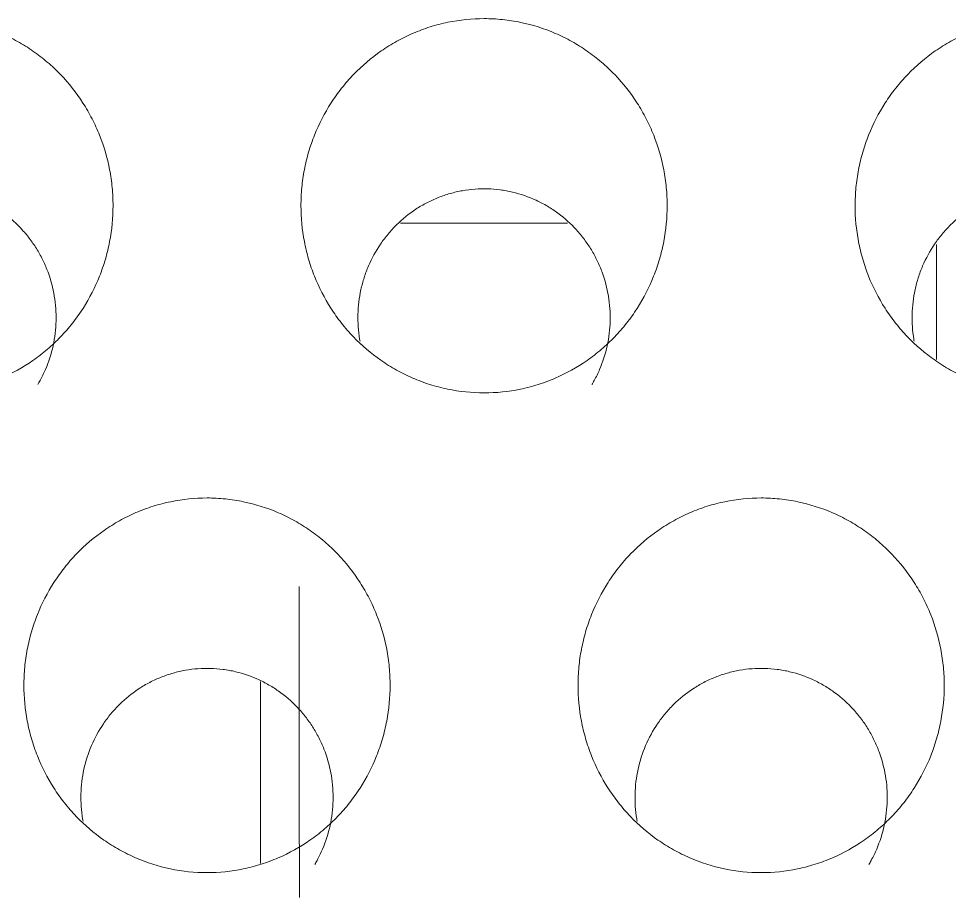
# Model space of a CAD drawing. Header units: millimetres. Extents: x 70151 to 230897, y 35202 to 113211.
# Drawn here: x 178589.65 to 178594.67, y 69192.52 to 69197.26 of the extents above; entities that cross this region are included whole.
import ezdxf

# ---------------------------------------------------------------- set-up
doc = ezdxf.new("R2010")
doc.units = ezdxf.units.MM
doc.header["$LTSCALE"] = 50
doc.layers.add('2-con', color=2, linetype='Continuous')
doc.layers.add('mark-B', color=2, linetype='Continuous', lineweight=20)

# ---------------------------------------------------------------- blocks, each defined once
blk = doc.blocks.new('무풍1WAY 대형')
at = {"layer": 'mark-B'}
for p, q in [((63.9556, -433.2577), (63.9556, -434.2397)), ((60.312, -435.9758), (60.312, -436.5975))]:
    blk.add_line(p, q, dxfattribs=at)
blk.add_ellipse((63.6265, -434.3456), major_axis=(0, -6.9709), ratio=0.017455, start_param=1.512453, end_param=1.754068, dxfattribs=at)
for points, knots in [([(61.2572, -433.2088), (61.1907, -433.2088), (61.1255, -433.2156), (61.0292, -433.2355), (60.9975, -433.2438), (60.9502, -433.2587), (60.9345, -433.2641), (60.9035, -433.2757), (60.8883, -433.2818), (60.8129, -433.3144), (60.7559, -433.3462), (60.6751, -433.4025), (60.6488, -433.4228), (60.599, -433.4655), (60.5516, -433.5104), (60.5089, -433.5595), (60.4786, -433.5979), (60.4688, -433.611), (60.4498, -433.6377), (60.4406, -433.6513), (60.3963, -433.7204), (60.3668, -433.7783), (60.3308, -433.8687), (60.3203, -433.8994), (60.3066, -433.9465), (60.3024, -433.9623), (60.2947, -433.9941), (60.2913, -434.0101), (60.2761, -434.0899), (60.27, -434.1543), (60.27, -434.2354), (60.2704, -434.2516), (60.2719, -434.2842), (60.2731, -434.3005), (60.2777, -434.3494), (60.2823, -434.3816), (60.3006, -434.477), (60.3186, -434.5391), (60.3547, -434.63), (60.3683, -434.6601), (60.3981, -434.7181), (60.4143, -434.7463), (60.4668, -434.8281), (60.507, -434.8793), (60.5639, -434.9387), (60.5757, -434.9503), (60.5995, -434.9729), (60.636, -435.0057), (60.7004, -435.0555), (60.7557, -435.0901), (60.7987, -435.1141), (60.8133, -435.1218), (60.8429, -435.1364), (60.858, -435.1434), (60.9336, -435.1761), (60.996, -435.1958), (61.0922, -435.2159), (61.1248, -435.2209), (61.1909, -435.2278), (61.2238, -435.2295), (61.3223, -435.2295), (61.3874, -435.2229), (61.4684, -435.2062), (61.4846, -435.2025), (61.5166, -435.1941), (61.5641, -435.1805), (61.6408, -435.1519), (61.6995, -435.123), (61.757, -435.0911), (61.7852, -435.0735), (61.8661, -435.0172), (61.9156, -434.9748), (61.9722, -434.916), (61.9833, -434.9039), (62.0048, -434.8792), (62.0153, -434.8665), (62.0458, -434.8278), (62.0648, -434.8012), (62.1174, -434.7191), (62.1471, -434.6613), (62.1774, -434.5853), (62.1831, -434.5699), (62.1937, -434.539), (62.2085, -434.4924), (62.2274, -434.4136), (62.2366, -434.3496), (62.2412, -434.3011), (62.2423, -434.2848), (62.2439, -434.2522), (62.2443, -434.2358), (62.2443, -434.1541), (62.2382, -434.0897), (62.22, -433.9944), (62.2125, -433.9628), (62.1988, -433.9158), (62.1939, -433.9001), (62.1832, -433.8691), (62.1776, -433.8538), (62.1475, -433.7782), (62.118, -433.7205), (62.0654, -433.6384), (62.0465, -433.6117), (62.0058, -433.5599), (61.9843, -433.5352), (61.9167, -433.4646), (61.8673, -433.4222), (61.8001, -433.3752), (61.7864, -433.3661), (61.7584, -433.3486), (61.7441, -433.3402), (61.7011, -433.3161), (61.6717, -433.3016), (61.5818, -433.2627), (61.5193, -433.2427), (61.3893, -433.2156), (61.3236, -433.2088), (61.2572, -433.2088)], [0, 0, 0, 0, 0.03125, 0.03125, 0.046875, 0.046875, 0.054688, 0.054688, 0.0625, 0.0625, 0.09375, 0.09375, 0.109375, 0.109375, 0.125, 0.140625, 0.140625, 0.148438, 0.148438, 0.15625, 0.15625, 0.1875, 0.1875, 0.203125, 0.203125, 0.210938, 0.210938, 0.21875, 0.21875, 0.25, 0.25, 0.257813, 0.257813, 0.265625, 0.265625, 0.28125, 0.28125, 0.3125, 0.3125, 0.328125, 0.328125, 0.34375, 0.34375, 0.375, 0.375, 0.382813, 0.382813, 0.390625, 0.40625, 0.421875, 0.421875, 0.429688, 0.429688, 0.4375, 0.4375, 0.46875, 0.46875, 0.484375, 0.484375, 0.5, 0.5, 0.53125, 0.53125, 0.539063, 0.539063, 0.546875, 0.5625, 0.578125, 0.578125, 0.59375, 0.59375, 0.625, 0.625, 0.632813, 0.632813, 0.640625, 0.640625, 0.65625, 0.65625, 0.6875, 0.6875, 0.695313, 0.695313, 0.703125, 0.71875, 0.734375, 0.734375, 0.742188, 0.742188, 0.75, 0.75, 0.78125, 0.78125, 0.796875, 0.796875, 0.804688, 0.804688, 0.8125, 0.8125, 0.84375, 0.84375, 0.859375, 0.859375, 0.875, 0.875, 0.90625, 0.90625, 0.914063, 0.914063, 0.921875, 0.921875, 0.9375, 0.9375, 0.96875, 0.96875, 1, 1, 1, 1]), ([(64.2447, -433.2088), (64.1783, -433.2088), (64.113, -433.2156), (64.0168, -433.2355), (63.985, -433.2438), (63.9378, -433.2587), (63.9221, -433.2641), (63.8911, -433.2757), (63.8758, -433.2818), (63.8005, -433.3144), (63.7434, -433.3462), (63.6626, -433.4025), (63.6364, -433.4228), (63.5865, -433.4655), (63.5391, -433.5104), (63.4964, -433.5595), (63.4661, -433.5979), (63.4563, -433.611), (63.4374, -433.6377), (63.4281, -433.6513), (63.3839, -433.7204), (63.3543, -433.7783), (63.3184, -433.8687), (63.3078, -433.8994), (63.2941, -433.9465), (63.2899, -433.9623), (63.2823, -433.9941), (63.2789, -434.0101), (63.2637, -434.0899), (63.2576, -434.1543), (63.2576, -434.2354), (63.258, -434.2516), (63.2595, -434.2842), (63.2606, -434.3005), (63.2653, -434.3494), (63.2699, -434.3816), (63.2881, -434.477), (63.3062, -434.5391), (63.3423, -434.63), (63.3559, -434.6601), (63.3857, -434.7181), (63.4019, -434.7463), (63.4544, -434.8281), (63.4945, -434.8793), (63.5515, -434.9387), (63.5632, -434.9503), (63.587, -434.9729), (63.6235, -435.0057), (63.688, -435.0555), (63.7433, -435.0901), (63.7863, -435.1141), (63.8008, -435.1218), (63.8305, -435.1364), (63.8455, -435.1434), (63.9212, -435.1761), (63.9835, -435.1958), (64.0798, -435.2159), (64.1124, -435.2209), (64.1784, -435.2278), (64.2114, -435.2295), (64.3098, -435.2295), (64.375, -435.2229), (64.4559, -435.2062), (64.4721, -435.2025), (64.5041, -435.1941), (64.5516, -435.1805), (64.6283, -435.1519), (64.6871, -435.123), (64.7445, -435.0911), (64.7727, -435.0735), (64.8537, -435.0172), (64.9032, -434.9748), (64.9598, -434.916), (64.9708, -434.9039), (64.9924, -434.8792), (65.0029, -434.8665), (65.0334, -434.8278), (65.0523, -434.8012), (65.105, -434.7191), (65.1347, -434.6613), (65.1649, -434.5853), (65.1706, -434.5699), (65.1813, -434.539), (65.196, -434.4924), (65.2149, -434.4136), (65.2241, -434.3496), (65.2287, -434.3011), (65.2299, -434.2848), (65.2314, -434.2522), (65.2318, -434.2358), (65.2318, -434.1541), (65.2257, -434.0897), (65.2076, -433.9944), (65.2, -433.9628), (65.1864, -433.9158), (65.1814, -433.9001), (65.1708, -433.8691), (65.1651, -433.8538), (65.1351, -433.7782), (65.1055, -433.7205), (65.053, -433.6384), (65.0341, -433.6117), (64.9934, -433.5599), (64.9719, -433.5352), (64.9043, -433.4646), (64.8549, -433.4222), (64.7877, -433.3752), (64.7739, -433.3661), (64.7459, -433.3486), (64.7317, -433.3402), (64.6886, -433.3161), (64.6593, -433.3016), (64.5693, -433.2627), (64.5069, -433.2427), (64.3769, -433.2156), (64.3111, -433.2088), (64.2447, -433.2088)], [0, 0, 0, 0, 0.03125, 0.03125, 0.046875, 0.046875, 0.054688, 0.054688, 0.0625, 0.0625, 0.09375, 0.09375, 0.109375, 0.109375, 0.125, 0.140625, 0.140625, 0.148438, 0.148438, 0.15625, 0.15625, 0.1875, 0.1875, 0.203125, 0.203125, 0.210938, 0.210938, 0.21875, 0.21875, 0.25, 0.25, 0.257813, 0.257813, 0.265625, 0.265625, 0.28125, 0.28125, 0.3125, 0.3125, 0.328125, 0.328125, 0.34375, 0.34375, 0.375, 0.375, 0.382813, 0.382813, 0.390625, 0.40625, 0.421875, 0.421875, 0.429688, 0.429688, 0.4375, 0.4375, 0.46875, 0.46875, 0.484375, 0.484375, 0.5, 0.5, 0.53125, 0.53125, 0.539063, 0.539063, 0.546875, 0.5625, 0.578125, 0.578125, 0.59375, 0.59375, 0.625, 0.625, 0.632813, 0.632813, 0.640625, 0.640625, 0.65625, 0.65625, 0.6875, 0.6875, 0.695313, 0.695313, 0.703125, 0.71875, 0.734375, 0.734375, 0.742188, 0.742188, 0.75, 0.75, 0.78125, 0.78125, 0.796875, 0.796875, 0.804688, 0.804688, 0.8125, 0.8125, 0.84375, 0.84375, 0.859375, 0.859375, 0.875, 0.875, 0.90625, 0.90625, 0.914063, 0.914063, 0.921875, 0.921875, 0.9375, 0.9375, 0.96875, 0.96875, 1, 1, 1, 1]), ([(60.6763, -433.2529), (60.6719, -433.2602), (60.6677, -433.2676), (60.6528, -433.2949), (60.643, -433.3152), (60.6166, -433.3769), (60.603, -433.4195), (60.5887, -433.4853), (60.585, -433.5077), (60.5796, -433.5524), (60.578, -433.5749), (60.5774, -433.5975)], [0, 0, 0, 0, 0.069944, 0.069944, 0.255955, 0.255955, 0.627978, 0.627978, 0.813989, 0.813989, 1, 1, 1, 1]), ([(63.6638, -433.2529), (63.6595, -433.2602), (63.6553, -433.2676), (63.6403, -433.2949), (63.6305, -433.3152), (63.6042, -433.3769), (63.5906, -433.4195), (63.5763, -433.4853), (63.5725, -433.5077), (63.5672, -433.5524), (63.5655, -433.5749), (63.565, -433.5975)], [0, 0, 0, 0, 0.069944, 0.069944, 0.255955, 0.255955, 0.627978, 0.627978, 0.813989, 0.813989, 1, 1, 1, 1]), ([(60.5774, -433.5975), (60.5764, -433.6426), (60.5827, -433.7314), (60.6052, -433.8174), (60.6246, -433.8702), (60.6288, -433.8808), (60.6376, -433.9015), (60.6514, -433.9323), (60.678, -433.9814), (60.703, -434.0185), (60.723, -434.0455), (60.73, -434.0543), (60.7443, -434.0718), (60.7518, -434.0804), (60.7899, -434.1223), (60.8232, -434.1524), (60.8774, -434.1924), (60.8961, -434.2049), (60.9351, -434.228), (60.9553, -434.2387), (61.0169, -434.2674), (61.0594, -434.2821), (61.1145, -434.2952), (61.1256, -434.2976), (61.1479, -434.3017), (61.1593, -434.3035), (61.1932, -434.3079), (61.2158, -434.3097), (61.2835, -434.3116), (61.3286, -434.3083), (61.3848, -434.2983), (61.396, -434.2961), (61.4181, -434.2909), (61.451, -434.2824), (61.5044, -434.2642), (61.5455, -434.2454), (61.5757, -434.2297), (61.5857, -434.2241), (61.6053, -434.2126), (61.6149, -434.2066), (61.6621, -434.1756), (61.697, -434.1473), (61.7371, -434.1077), (61.745, -434.0996), (61.7603, -434.0829), (61.7678, -434.0743), (61.7895, -434.0483), (61.803, -434.0303), (61.8407, -433.9747), (61.8622, -433.9354), (61.8978, -433.8523), (61.9113, -433.8096), (61.9255, -433.7442), (61.9293, -433.7222), (61.9346, -433.6777), (61.9363, -433.6551), (61.938, -433.5878), (61.9349, -433.5433), (61.927, -433.4952), (61.9263, -433.4912), (61.9256, -433.4871)], [0, 0, 0, 0, 0.058507, 0.117014, 0.117014, 0.131641, 0.131641, 0.146267, 0.175521, 0.204774, 0.204774, 0.219401, 0.219401, 0.234028, 0.234028, 0.292535, 0.292535, 0.321788, 0.321788, 0.351042, 0.351042, 0.409548, 0.409548, 0.424175, 0.424175, 0.438802, 0.438802, 0.468055, 0.468055, 0.526562, 0.526562, 0.541189, 0.541189, 0.555816, 0.585069, 0.614323, 0.614323, 0.628949, 0.628949, 0.643576, 0.643576, 0.702083, 0.702083, 0.71671, 0.71671, 0.731336, 0.731336, 0.76059, 0.76059, 0.819097, 0.819097, 0.877604, 0.877604, 0.906857, 0.906857, 0.936111, 0.936111, 0.994618, 0.994618, 1, 1, 1, 1]), ([(63.565, -433.5975), (63.5639, -433.6426), (63.5703, -433.7314), (63.5928, -433.8174), (63.6122, -433.8702), (63.6163, -433.8808), (63.6251, -433.9015), (63.639, -433.9323), (63.6656, -433.9814), (63.6905, -434.0185), (63.7106, -434.0455), (63.7175, -434.0543), (63.7319, -434.0718), (63.7393, -434.0804), (63.7774, -434.1223), (63.8108, -434.1524), (63.8649, -434.1924), (63.8837, -434.2049), (63.9226, -434.228), (63.9429, -434.2387), (64.0045, -434.2674), (64.047, -434.2821), (64.102, -434.2952), (64.1131, -434.2976), (64.1355, -434.3017), (64.1468, -434.3035), (64.1807, -434.3079), (64.2033, -434.3097), (64.271, -434.3116), (64.3161, -434.3083), (64.3723, -434.2983), (64.3835, -434.2961), (64.4057, -434.2909), (64.4386, -434.2824), (64.4919, -434.2642), (64.533, -434.2454), (64.5632, -434.2297), (64.5732, -434.2241), (64.5928, -434.2126), (64.6025, -434.2066), (64.6497, -434.1756), (64.6846, -434.1473), (64.7247, -434.1077), (64.7325, -434.0996), (64.7479, -434.0829), (64.7554, -434.0743), (64.777, -434.0483), (64.7905, -434.0303), (64.8282, -433.9747), (64.8497, -433.9354), (64.8853, -433.8523), (64.8989, -433.8096), (64.9131, -433.7442), (64.9168, -433.7222), (64.9222, -433.6777), (64.9238, -433.6551), (64.9255, -433.5878), (64.9225, -433.5433), (64.9146, -433.4952), (64.9139, -433.4912), (64.9131, -433.4871)], [0, 0, 0, 0, 0.058507, 0.117014, 0.117014, 0.131641, 0.131641, 0.146267, 0.175521, 0.204774, 0.204774, 0.219401, 0.219401, 0.234028, 0.234028, 0.292535, 0.292535, 0.321788, 0.321788, 0.351042, 0.351042, 0.409548, 0.409548, 0.424175, 0.424175, 0.438802, 0.438802, 0.468055, 0.468055, 0.526562, 0.526562, 0.541189, 0.541189, 0.555816, 0.585069, 0.614323, 0.614323, 0.628949, 0.628949, 0.643576, 0.643576, 0.702083, 0.702083, 0.71671, 0.71671, 0.731336, 0.731336, 0.76059, 0.76059, 0.819097, 0.819097, 0.877604, 0.877604, 0.906857, 0.906857, 0.936111, 0.936111, 0.994618, 0.994618, 1, 1, 1, 1]), ([(59.7634, -435.7965), (59.697, -435.7965), (59.6317, -435.8032), (59.5356, -435.8232), (59.5038, -435.8314), (59.4566, -435.8463), (59.4408, -435.8517), (59.4099, -435.8633), (59.3946, -435.8694), (59.3193, -435.9019), (59.2623, -435.9337), (59.1815, -435.9899), (59.1552, -436.0102), (59.1053, -436.0528), (59.0579, -436.0976), (59.0152, -436.1467), (58.9849, -436.1851), (58.9751, -436.1981), (58.9562, -436.2248), (58.9469, -436.2384), (58.9026, -436.3075), (58.8731, -436.3653), (58.8371, -436.4556), (58.8266, -436.4863), (58.8129, -436.5333), (58.8086, -436.5491), (58.801, -436.5809), (58.7976, -436.5968), (58.7824, -436.6766), (58.7763, -436.7409), (58.7763, -436.822), (58.7767, -436.8382), (58.7782, -436.8707), (58.7794, -436.8871), (58.784, -436.9359), (58.7886, -436.9681), (58.8068, -437.0634), (58.8249, -437.1255), (58.861, -437.2163), (58.8746, -437.2463), (58.9045, -437.3043), (58.9207, -437.3324), (58.9732, -437.4142), (59.0133, -437.4653), (59.0703, -437.5247), (59.082, -437.5363), (59.1059, -437.5588), (59.1424, -437.5916), (59.2068, -437.6413), (59.2621, -437.6759), (59.3051, -437.6999), (59.3197, -437.7075), (59.3493, -437.7221), (59.3644, -437.7291), (59.4399, -437.7617), (59.5023, -437.7814), (59.5985, -437.8014), (59.6311, -437.8065), (59.6971, -437.8133), (59.7301, -437.815), (59.8285, -437.8151), (59.8936, -437.8085), (59.9745, -437.7918), (59.9907, -437.7881), (60.0227, -437.7797), (60.0702, -437.7661), (60.1469, -437.7376), (60.2056, -437.7087), (60.2631, -437.6768), (60.2913, -437.6593), (60.3722, -437.6031), (60.4217, -437.5607), (60.4783, -437.502), (60.4894, -437.4899), (60.5109, -437.4652), (60.5214, -437.4525), (60.552, -437.4139), (60.5709, -437.3873), (60.6236, -437.3053), (60.6533, -437.2476), (60.6835, -437.1717), (60.6892, -437.1563), (60.6999, -437.1254), (60.7147, -437.0788), (60.7336, -437.0001), (60.7428, -436.9361), (60.7474, -436.8876), (60.7485, -436.8714), (60.7501, -436.8388), (60.7505, -436.8224), (60.7505, -436.7408), (60.7444, -436.6764), (60.7262, -436.5811), (60.7186, -436.5496), (60.705, -436.5026), (60.7, -436.487), (60.6894, -436.456), (60.6837, -436.4407), (60.6537, -436.3651), (60.6241, -436.3075), (60.5716, -436.2255), (60.5526, -436.1988), (60.5119, -436.1471), (60.4904, -436.1224), (60.4228, -436.0519), (60.3734, -436.0096), (60.2927, -435.9533), (60.2646, -435.9357), (60.2072, -435.9036), (60.1485, -435.8747), (60.0873, -435.8518), (60.0248, -435.832), (59.993, -435.8236), (59.8955, -435.8033), (59.8298, -435.7965), (59.7634, -435.7965)], [0, 0, 0, 0, 0.03125, 0.03125, 0.046875, 0.046875, 0.054687, 0.054687, 0.0625, 0.0625, 0.09375, 0.09375, 0.109375, 0.109375, 0.125, 0.140625, 0.140625, 0.148437, 0.148437, 0.15625, 0.15625, 0.1875, 0.1875, 0.203125, 0.203125, 0.210937, 0.210937, 0.21875, 0.21875, 0.25, 0.25, 0.257812, 0.257812, 0.265625, 0.265625, 0.28125, 0.28125, 0.3125, 0.3125, 0.328125, 0.328125, 0.34375, 0.34375, 0.375, 0.375, 0.382812, 0.382812, 0.390625, 0.40625, 0.421875, 0.421875, 0.429687, 0.429687, 0.4375, 0.4375, 0.46875, 0.46875, 0.484375, 0.484375, 0.5, 0.5, 0.53125, 0.53125, 0.539062, 0.539062, 0.546875, 0.5625, 0.578125, 0.578125, 0.59375, 0.59375, 0.625, 0.625, 0.632812, 0.632812, 0.640625, 0.640625, 0.65625, 0.65625, 0.6875, 0.6875, 0.695312, 0.695312, 0.703125, 0.71875, 0.734375, 0.734375, 0.742187, 0.742187, 0.75, 0.75, 0.78125, 0.78125, 0.796875, 0.796875, 0.804687, 0.804687, 0.8125, 0.8125, 0.84375, 0.84375, 0.859375, 0.859375, 0.875, 0.875, 0.90625, 0.90625, 0.921875, 0.921875, 0.9375, 0.953125, 0.953125, 0.96875, 0.96875, 1, 1, 1, 1]), ([(62.7509, -435.7965), (62.6845, -435.7965), (62.6193, -435.8032), (62.5231, -435.8232), (62.4913, -435.8314), (62.4441, -435.8463), (62.4284, -435.8517), (62.3974, -435.8633), (62.3822, -435.8694), (62.3068, -435.9019), (62.2498, -435.9337), (62.169, -435.9899), (62.1428, -436.0102), (62.0929, -436.0528), (62.0455, -436.0976), (62.0028, -436.1467), (61.9725, -436.1851), (61.9627, -436.1981), (61.9437, -436.2248), (61.9345, -436.2384), (61.8902, -436.3075), (61.8606, -436.3653), (61.8247, -436.4556), (61.8141, -436.4863), (61.8004, -436.5333), (61.7962, -436.5491), (61.7886, -436.5809), (61.7851, -436.5968), (61.7699, -436.6766), (61.7638, -436.7409), (61.7638, -436.822), (61.7642, -436.8382), (61.7657, -436.8707), (61.7669, -436.8871), (61.7715, -436.9359), (61.7761, -436.9681), (61.7944, -437.0634), (61.8124, -437.1255), (61.8486, -437.2163), (61.8622, -437.2463), (61.892, -437.3043), (61.9082, -437.3324), (61.9607, -437.4142), (62.0009, -437.4653), (62.0579, -437.5247), (62.0696, -437.5363), (62.0934, -437.5588), (62.1299, -437.5916), (62.1943, -437.6413), (62.2497, -437.6759), (62.2926, -437.6999), (62.3072, -437.7075), (62.3369, -437.7221), (62.3519, -437.7291), (62.4275, -437.7617), (62.4898, -437.7814), (62.5861, -437.8014), (62.6186, -437.8065), (62.6847, -437.8133), (62.7176, -437.815), (62.816, -437.8151), (62.8812, -437.8085), (62.9621, -437.7918), (62.9783, -437.7881), (63.0103, -437.7797), (63.0578, -437.7661), (63.1344, -437.7376), (63.1932, -437.7087), (63.2506, -437.6768), (63.2788, -437.6593), (63.3597, -437.6031), (63.4093, -437.5607), (63.4659, -437.502), (63.4769, -437.4899), (63.4984, -437.4652), (63.509, -437.4525), (63.5395, -437.4139), (63.5584, -437.3873), (63.6111, -437.3053), (63.6408, -437.2476), (63.6711, -437.1717), (63.6768, -437.1563), (63.6874, -437.1254), (63.7022, -437.0788), (63.7211, -437.0001), (63.7303, -436.9361), (63.7349, -436.8876), (63.7361, -436.8714), (63.7376, -436.8388), (63.738, -436.8224), (63.738, -436.7408), (63.7319, -436.6764), (63.7138, -436.5811), (63.7062, -436.5496), (63.6925, -436.5026), (63.6876, -436.487), (63.677, -436.456), (63.6713, -436.4407), (63.6412, -436.3651), (63.6117, -436.3075), (63.5591, -436.2255), (63.5402, -436.1988), (63.4995, -436.1471), (63.478, -436.1224), (63.4103, -436.0519), (63.361, -436.0096), (63.2803, -435.9533), (63.2521, -435.9357), (63.1947, -435.9036), (63.136, -435.8747), (63.0748, -435.8518), (63.0124, -435.832), (62.9805, -435.8236), (62.8831, -435.8033), (62.8173, -435.7965), (62.7509, -435.7965)], [0, 0, 0, 0, 0.03125, 0.03125, 0.046875, 0.046875, 0.054687, 0.054687, 0.0625, 0.0625, 0.09375, 0.09375, 0.109375, 0.109375, 0.125, 0.140625, 0.140625, 0.148437, 0.148437, 0.15625, 0.15625, 0.1875, 0.1875, 0.203125, 0.203125, 0.210937, 0.210937, 0.21875, 0.21875, 0.25, 0.25, 0.257812, 0.257812, 0.265625, 0.265625, 0.28125, 0.28125, 0.3125, 0.3125, 0.328125, 0.328125, 0.34375, 0.34375, 0.375, 0.375, 0.382812, 0.382812, 0.390625, 0.40625, 0.421875, 0.421875, 0.429687, 0.429687, 0.4375, 0.4375, 0.46875, 0.46875, 0.484375, 0.484375, 0.5, 0.5, 0.53125, 0.53125, 0.539062, 0.539062, 0.546875, 0.5625, 0.578125, 0.578125, 0.59375, 0.59375, 0.625, 0.625, 0.632812, 0.632812, 0.640625, 0.640625, 0.65625, 0.65625, 0.6875, 0.6875, 0.695312, 0.695312, 0.703125, 0.71875, 0.734375, 0.734375, 0.742187, 0.742187, 0.75, 0.75, 0.78125, 0.78125, 0.796875, 0.796875, 0.804687, 0.804687, 0.8125, 0.8125, 0.84375, 0.84375, 0.859375, 0.859375, 0.875, 0.875, 0.90625, 0.90625, 0.921875, 0.921875, 0.9375, 0.953125, 0.953125, 0.96875, 0.96875, 1, 1, 1, 1]), ([(65.7385, -435.7965), (65.6721, -435.7965), (65.6068, -435.8032), (65.5107, -435.8232), (65.4789, -435.8314), (65.4316, -435.8463), (65.4159, -435.8517), (65.385, -435.8633), (65.3697, -435.8694), (65.2944, -435.9019), (65.2373, -435.9337), (65.1566, -435.9899), (65.1303, -436.0102), (65.0804, -436.0528), (65.033, -436.0976), (64.9903, -436.1467), (64.96, -436.1851), (64.9502, -436.1981), (64.9313, -436.2248), (64.922, -436.2384), (64.8777, -436.3075), (64.8482, -436.3653), (64.8122, -436.4556), (64.8017, -436.4863), (64.788, -436.5333), (64.7837, -436.5491), (64.7761, -436.5809), (64.7727, -436.5968), (64.7575, -436.6766), (64.7514, -436.7409), (64.7514, -436.822), (64.7518, -436.8382), (64.7533, -436.8707), (64.7544, -436.8871), (64.7591, -436.9359), (64.7637, -436.9681), (64.7819, -437.0634), (64.8, -437.1255), (64.8361, -437.2163), (64.8497, -437.2463), (64.8795, -437.3043), (64.8958, -437.3324), (64.9483, -437.4142), (64.9884, -437.4653), (65.0454, -437.5247), (65.0571, -437.5363), (65.081, -437.5588), (65.1175, -437.5916), (65.1819, -437.6413), (65.2372, -437.6759), (65.2802, -437.6999), (65.2948, -437.7075), (65.3244, -437.7221), (65.3394, -437.7291), (65.415, -437.7617), (65.4774, -437.7814), (65.5736, -437.8014), (65.6062, -437.8065), (65.6722, -437.8133), (65.7052, -437.815), (65.8036, -437.8151), (65.8687, -437.8085), (65.9496, -437.7918), (65.9658, -437.7881), (65.9978, -437.7797), (66.0453, -437.7661), (66.122, -437.7376), (66.1807, -437.7087), (66.2382, -437.6768), (66.2664, -437.6593), (66.3473, -437.6031), (66.3968, -437.5607), (66.4534, -437.502), (66.4644, -437.4899), (66.486, -437.4652), (66.4965, -437.4525), (66.527, -437.4139), (66.546, -437.3873), (66.5987, -437.3053), (66.6284, -437.2476), (66.6586, -437.1717), (66.6643, -437.1563), (66.675, -437.1254), (66.6898, -437.0788), (66.7087, -437.0001), (66.7179, -436.9361), (66.7225, -436.8876), (66.7236, -436.8714), (66.7252, -436.8388), (66.7256, -436.8224), (66.7256, -436.7408), (66.7195, -436.6764), (66.7013, -436.5811), (66.6937, -436.5496), (66.6801, -436.5026), (66.6751, -436.487), (66.6645, -436.456), (66.6588, -436.4407), (66.6288, -436.3651), (66.5992, -436.3075), (66.5467, -436.2255), (66.5277, -436.1988), (66.487, -436.1471), (66.4655, -436.1224), (66.3979, -436.0519), (66.3485, -436.0096), (66.2678, -435.9533), (66.2397, -435.9357), (66.1823, -435.9036), (66.1236, -435.8747), (66.0624, -435.8518), (65.9999, -435.832), (65.9681, -435.8236), (65.8706, -435.8033), (65.8049, -435.7965), (65.7385, -435.7965)], [0, 0, 0, 0, 0.03125, 0.03125, 0.046875, 0.046875, 0.054687, 0.054687, 0.0625, 0.0625, 0.09375, 0.09375, 0.109375, 0.109375, 0.125, 0.140625, 0.140625, 0.148437, 0.148437, 0.15625, 0.15625, 0.1875, 0.1875, 0.203125, 0.203125, 0.210937, 0.210937, 0.21875, 0.21875, 0.25, 0.25, 0.257812, 0.257812, 0.265625, 0.265625, 0.28125, 0.28125, 0.3125, 0.3125, 0.328125, 0.328125, 0.34375, 0.34375, 0.375, 0.375, 0.382812, 0.382812, 0.390625, 0.40625, 0.421875, 0.421875, 0.429687, 0.429687, 0.4375, 0.4375, 0.46875, 0.46875, 0.484375, 0.484375, 0.5, 0.5, 0.53125, 0.53125, 0.539062, 0.539062, 0.546875, 0.5625, 0.578125, 0.578125, 0.59375, 0.59375, 0.625, 0.625, 0.632812, 0.632812, 0.640625, 0.640625, 0.65625, 0.65625, 0.6875, 0.6875, 0.695312, 0.695312, 0.703125, 0.71875, 0.734375, 0.734375, 0.742187, 0.742187, 0.75, 0.75, 0.78125, 0.78125, 0.796875, 0.796875, 0.804687, 0.804687, 0.8125, 0.8125, 0.84375, 0.84375, 0.859375, 0.859375, 0.875, 0.875, 0.90625, 0.90625, 0.921875, 0.921875, 0.9375, 0.953125, 0.953125, 0.96875, 0.96875, 1, 1, 1, 1]), ([(62.1697, -435.8407), (62.1655, -435.8478), (62.1613, -435.8551), (62.1465, -435.8823), (62.1367, -435.9025), (62.1103, -435.9642), (62.0967, -436.0067), (62.0823, -436.0725), (62.0786, -436.0948), (62.0732, -436.1396), (62.0716, -436.162), (62.071, -436.1846)], [0, 0, 0, 0, 0.068728, 0.068728, 0.254982, 0.254982, 0.627491, 0.627491, 0.813746, 0.813746, 1, 1, 1, 1]), ([(65.1573, -435.8407), (65.153, -435.8478), (65.1489, -435.8551), (65.134, -435.8823), (65.1242, -435.9025), (65.0978, -435.9642), (65.0842, -436.0067), (65.0699, -436.0725), (65.0661, -436.0948), (65.0608, -436.1396), (65.0591, -436.162), (65.0586, -436.1846)], [0, 0, 0, 0, 0.068728, 0.068728, 0.254982, 0.254982, 0.627491, 0.627491, 0.813746, 0.813746, 1, 1, 1, 1]), ([(59.0835, -436.1846), (59.0824, -436.2297), (59.0888, -436.3185), (59.1113, -436.4044), (59.1307, -436.4572), (59.1349, -436.4678), (59.1437, -436.4885), (59.1575, -436.5192), (59.1841, -436.5683), (59.2091, -436.6054), (59.2292, -436.6324), (59.2361, -436.6412), (59.2505, -436.6587), (59.2579, -436.6672), (59.296, -436.7091), (59.3294, -436.7392), (59.3836, -436.7792), (59.4023, -436.7916), (59.4413, -436.8148), (59.4615, -436.8254), (59.5231, -436.854), (59.5656, -436.8688), (59.6207, -436.8819), (59.6318, -436.8842), (59.6541, -436.8883), (59.6655, -436.8901), (59.6994, -436.8946), (59.722, -436.8963), (59.7897, -436.8983), (59.8347, -436.895), (59.891, -436.885), (59.9022, -436.8827), (59.9243, -436.8776), (59.9572, -436.8691), (60.0106, -436.8509), (60.0517, -436.8321), (60.0819, -436.8164), (60.0918, -436.8109), (60.1115, -436.7994), (60.1211, -436.7934), (60.1683, -436.7624), (60.2033, -436.7342), (60.2434, -436.6946), (60.2512, -436.6865), (60.2666, -436.6698), (60.2741, -436.6613), (60.2957, -436.6352), (60.3092, -436.6173), (60.347, -436.5618), (60.3685, -436.5225), (60.3952, -436.4602), (60.4031, -436.4391), (60.4167, -436.3965), (60.4282, -436.3534), (60.4357, -436.3094), (60.441, -436.2649), (60.4427, -436.2423), (60.4444, -436.175), (60.4413, -436.1306), (60.4334, -436.0826), (60.4327, -436.0786), (60.432, -436.0747)], [0, 0, 0, 0, 0.058514, 0.117028, 0.117028, 0.131656, 0.131656, 0.146284, 0.175541, 0.204798, 0.204798, 0.219427, 0.219427, 0.234055, 0.234055, 0.292569, 0.292569, 0.321826, 0.321826, 0.351083, 0.351083, 0.409596, 0.409596, 0.424225, 0.424225, 0.438853, 0.438853, 0.46811, 0.46811, 0.526624, 0.526624, 0.541252, 0.541252, 0.555881, 0.585138, 0.614395, 0.614395, 0.629023, 0.629023, 0.643651, 0.643651, 0.702165, 0.702165, 0.716794, 0.716794, 0.731422, 0.731422, 0.760679, 0.760679, 0.819193, 0.819193, 0.84845, 0.84845, 0.877706, 0.906963, 0.906963, 0.93622, 0.93622, 0.994734, 0.994734, 1, 1, 1, 1]), ([(62.071, -436.1846), (62.07, -436.2297), (62.0763, -436.3185), (62.0988, -436.4044), (62.1183, -436.4572), (62.1224, -436.4678), (62.1312, -436.4885), (62.1451, -436.5192), (62.1717, -436.5683), (62.1966, -436.6054), (62.2167, -436.6324), (62.2237, -436.6412), (62.238, -436.6587), (62.2454, -436.6672), (62.2836, -436.7091), (62.3169, -436.7392), (62.3711, -436.7792), (62.3899, -436.7916), (62.4288, -436.8148), (62.4491, -436.8254), (62.5107, -436.854), (62.5532, -436.8688), (62.6082, -436.8819), (62.6193, -436.8842), (62.6417, -436.8883), (62.653, -436.8901), (62.6869, -436.8946), (62.7095, -436.8963), (62.7772, -436.8983), (62.8223, -436.895), (62.8785, -436.885), (62.8897, -436.8827), (62.9119, -436.8776), (62.9448, -436.8691), (62.9981, -436.8509), (63.0392, -436.8321), (63.0694, -436.8164), (63.0794, -436.8109), (63.099, -436.7994), (63.1087, -436.7934), (63.1559, -436.7624), (63.1908, -436.7342), (63.2309, -436.6946), (63.2388, -436.6865), (63.2541, -436.6698), (63.2616, -436.6613), (63.2833, -436.6352), (63.2968, -436.6173), (63.3345, -436.5618), (63.3561, -436.5225), (63.3828, -436.4602), (63.3906, -436.4391), (63.4042, -436.3965), (63.4158, -436.3534), (63.4232, -436.3094), (63.4286, -436.2649), (63.4302, -436.2423), (63.4319, -436.175), (63.4288, -436.1306), (63.421, -436.0826), (63.4203, -436.0786), (63.4196, -436.0747)], [0, 0, 0, 0, 0.058514, 0.117028, 0.117028, 0.131656, 0.131656, 0.146284, 0.175541, 0.204798, 0.204798, 0.219427, 0.219427, 0.234055, 0.234055, 0.292569, 0.292569, 0.321826, 0.321826, 0.351083, 0.351083, 0.409596, 0.409596, 0.424225, 0.424225, 0.438853, 0.438853, 0.46811, 0.46811, 0.526624, 0.526624, 0.541252, 0.541252, 0.555881, 0.585138, 0.614395, 0.614395, 0.629023, 0.629023, 0.643651, 0.643651, 0.702165, 0.702165, 0.716794, 0.716794, 0.731422, 0.731422, 0.760679, 0.760679, 0.819193, 0.819193, 0.84845, 0.84845, 0.877706, 0.906963, 0.906963, 0.93622, 0.93622, 0.994734, 0.994734, 1, 1, 1, 1]), ([(65.0586, -436.1846), (65.0575, -436.2297), (65.0639, -436.3185), (65.0864, -436.4044), (65.1058, -436.4572), (65.11, -436.4678), (65.1188, -436.4885), (65.1326, -436.5192), (65.1592, -436.5683), (65.1842, -436.6054), (65.2043, -436.6324), (65.2112, -436.6412), (65.2256, -436.6587), (65.233, -436.6672), (65.2711, -436.7091), (65.3045, -436.7392), (65.3587, -436.7792), (65.3774, -436.7916), (65.4164, -436.8148), (65.4366, -436.8254), (65.4982, -436.854), (65.5407, -436.8688), (65.5958, -436.8819), (65.6069, -436.8842), (65.6292, -436.8883), (65.6406, -436.8901), (65.6745, -436.8946), (65.6971, -436.8963), (65.7648, -436.8983), (65.8098, -436.895), (65.8661, -436.885), (65.8773, -436.8827), (65.8994, -436.8776), (65.9323, -436.8691), (65.9857, -436.8509), (66.0267, -436.8321), (66.0569, -436.8164), (66.0669, -436.8109), (66.0866, -436.7994), (66.0962, -436.7934), (66.1434, -436.7624), (66.1784, -436.7342), (66.2185, -436.6946), (66.2263, -436.6865), (66.2417, -436.6698), (66.2492, -436.6613), (66.2708, -436.6352), (66.2843, -436.6173), (66.3221, -436.5618), (66.3436, -436.5225), (66.3703, -436.4602), (66.3782, -436.4391), (66.3918, -436.3965), (66.4033, -436.3534), (66.4107, -436.3094), (66.4161, -436.2649), (66.4178, -436.2423), (66.4195, -436.175), (66.4164, -436.1306), (66.4085, -436.0826), (66.4078, -436.0786), (66.4071, -436.0747)], [0, 0, 0, 0, 0.058514, 0.117028, 0.117028, 0.131656, 0.131656, 0.146284, 0.175541, 0.204798, 0.204798, 0.219427, 0.219427, 0.234055, 0.234055, 0.292569, 0.292569, 0.321826, 0.321826, 0.351083, 0.351083, 0.409596, 0.409596, 0.424225, 0.424225, 0.438853, 0.438853, 0.46811, 0.46811, 0.526624, 0.526624, 0.541252, 0.541252, 0.555881, 0.585138, 0.614395, 0.614395, 0.629023, 0.629023, 0.643651, 0.643651, 0.702165, 0.702165, 0.716794, 0.716794, 0.731422, 0.731422, 0.760679, 0.760679, 0.819193, 0.819193, 0.84845, 0.84845, 0.877706, 0.906963, 0.906963, 0.93622, 0.93622, 0.994734, 0.994734, 1, 1, 1, 1])]:
    blk.add_open_spline(points, degree=3, knots=knots, dxfattribs=at)
blk.add_open_spline([(62.3014, -436.7121), (62.6016, -436.7121), (62.9019, -436.7121), (63.2021, -436.7121)], degree=3, dxfattribs=at)
blk = doc.blocks.new('dpdjzjs')
at = {"layer": 'mark-B', "rotation": 180}
blk.add_blockref('무풍1WAY 대형', (178654.9147, 88751.491), dxfattribs=at)

msp = doc.modelspace()

# ---------------------------------------------------------------- block references
at = {"layer": '2-con'}
msp.add_blockref('dpdjzjs', (0, -19992.0434), dxfattribs=at)

doc.saveas('drawing.dxf')
